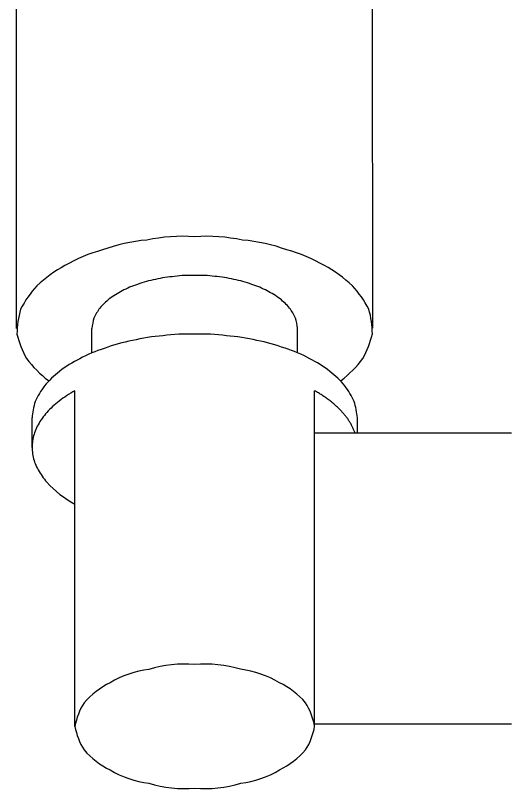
# Model space of a CAD drawing. Header units: millimetres. Extents: x 13669 to 217197, y -88248 to 24578.
# Drawn here: x 66616.9 to 66761.7, y -42773.8 to -42548.1 of the extents above; entities that cross this region are included whole.
import ezdxf

# ---------------------------------------------------------------- set-up
doc = ezdxf.new("R2010")
doc.units = ezdxf.units.MM
doc.layers.add('1', color=7, linetype='Continuous')

msp = doc.modelspace()

# ---------------------------------------------------------------- linework, layer by layer
at = {"layer": '1', "color": 7, "linetype": 'Continuous'}
for p, q in [((66617.2028197, -42639.4729217), (66616.862837, -41486.1494519)), ((66721.2027092, -42639.4422532), (66720.8626065, -41486.1187835)), ((66639.2049941, -42646.4420079), (66639.2029372, -42639.4667941)), ((66699.2047689, -42646.4243146), (66699.2027119, -42639.4491008)), ((66634.2372992, -42755.6581922), (66634.2084048, -42657.6743601)), ((66704.2367563, -42755.6375502), (66704.207862, -42657.653718)), ((66621.713044, -42674.2004243), (66621.7105153, -42665.6252565)), ((66716.7117454, -42670.0287054), (66716.7104386, -42665.597242)), ((66761.7115764, -42670.0154354), (66704.2115123, -42670.0323916)), ((66761.7115764, -42670.0154354), (66704.2115123, -42670.0323916)), ((66704.2365777, -42755.0317924), (66704.2115123, -42670.0323916)), ((66704.2365777, -42755.0317924), (66704.2115123, -42670.0323916)), ((66761.7366418, -42755.0148363), (66704.2365777, -42755.0317924)), ((66761.7366418, -42755.0148363), (66704.2365777, -42755.0317924))]:
    msp.add_line(p, q, dxfattribs=at)
for points in [[(66711.9355604, -42654.6924901, 0.068142801), (66718.3272283, -42648.220109, 0.068142801), (66721.1028793, -42641.1028366, 0.068142801), (66720.0580686, -42633.8644112, 0.068142801), (66715.269873, -42627.0377283, 0.068142801), (66707.0907595, -42621.1252419, 0.068142801), (66696.1226541, -42616.562133, 0.068142801), (66683.172893, -42613.6845223, 0.068142801), (66669.1949351, -42612.7039279, 0.068142801), (66655.217438, -42613.6927661, 0.068142801), (66642.2694963, -42616.5780137, 0.068142801), (66631.304084, -42621.1475906, 0.068142801), (66623.128339, -42627.0648998, 0.068142801), (66618.3441705, -42633.8944056, 0.068142801), (66617.303749, -42641.1334458, 0.068142801), (66620.0835972, -42648.24908, 0.068142801), (66626.4789612, -42654.7176903, -1)], [(66699.2027119, -42639.4491008, 0.04912685), (66698.6253462, -42636.4381221, 0.04912685), (66696.9173787, -42633.5431564, 0.04912685), (66694.1442422, -42630.8755439, 0.04912685), (66690.4126465, -42628.5376129, 0.04912685), (66685.8660175, -42626.6194407, 0.04912685), (66680.6790964, -42625.1946555, 0.04912685), (66675.0509785, -42624.3180384, 0.04912685), (66669.198273, -42624.0231254, 0.04912685), (66663.3456225, -42624.3214902, 0.04912685), (66657.7181426, -42625.2014264, 0.04912685), (66652.5319427, -42626.6292706, 0.04912685), (66647.9864458, -42628.5501239, 0.04912685), (66644.2562296, -42630.8902554, 0.04912685), (66641.4847869, -42633.5595028, 0.04912685), (66639.7784071, -42636.4554754, 0.04912685), (66639.2029372, -42639.4667941, -1)], [(66716.7103186, -42665.5972421, 0.04912685), (66715.7961961, -42660.8298091, 0.04912685), (66713.0918543, -42656.2460234, 0.04912685), (66708.7011448, -42652.0222537, 0.04912685), (66702.7928349, -42648.3206896, 0.04912685), (66695.5940057, -42645.2835836, 0.04912685), (66687.3812906, -42643.0276137, 0.04912685), (66678.4701939, -42641.6395666, 0.04912685), (66669.2033303, -42641.172741, 0.04912685), (66659.9367435, -42641.6450319, 0.04912685), (66651.0264671, -42643.0383343, 0.04912685), (66642.8150839, -42645.2991475, 0.04912685), (66635.6179271, -42648.3404987, 0.04912685), (66629.7118014, -42652.0455468, 0.04912685), (66625.3235838, -42656.2719053, 0.04912685), (66622.6219459, -42660.8572852, 0.04912685), (66621.7106353, -42665.6252564, -1)], [(66634.2082849, -42657.6747202, 0.019541247), (66631.8083633, -42659.1317425, 0.019541247), (66629.6367081, -42660.6807373, 0.019541247), (66627.7067563, -42662.3122204, 0.019541247), (66626.0301449, -42664.0161086, 0.019541247), (66624.6171908, -42665.7820788, 0.019541247), (66623.476531, -42667.5994485, 0.019541247), (66622.6150019, -42669.4569357, 0.019541247), (66622.0380003, -42671.3433789, 0.019541247), (66621.7491227, -42673.2471371, 0.019541247), (66621.7499258, -42675.1566899, 0.019541247), (66622.0404061, -42677.0602773, 0.019541247), (66622.6190002, -42678.9462597, 0.019541247), (66623.4819846, -42680.8032384, 0.019541247), (66624.6241961, -42682.6198149, 0.019541247), (66626.0386714, -42684.3849513, 0.0853223606), (66634.2181596, -42690.7538209, -1)], [(66716.0239079, -42670.0289082, 0.00893825), (66715.7058961, -42669.1707651, 0.00893825), (66715.3283663, -42668.3189996, 0.00893825), (66714.8919189, -42667.4748114, 0.00893825), (66714.3971543, -42666.6391604, 0.00893825), (66713.8446727, -42665.8131263, 0.00893825), (66713.2350745, -42664.9977891, 0.00893825), (66712.5692, -42664.1942284, 0.00893825), (66711.8480095, -42663.403404, 0.00893825), (66711.0722232, -42662.6263956, 0.00893825), (66710.2430414, -42661.8641629, 0.00893825), (66709.3613045, -42661.1176656, 0.00893825), (66708.4283328, -42660.3878634, 0.00893825), (66707.4452064, -42659.675716, 0.00893825), (66706.4132456, -42658.9821828, 0.00893825), (66705.3337708, -42658.3079836, 0.00893825), (66704.2079821, -42657.654078, -1)]]:
    msp.add_lwpolyline(points, format="xyb", dxfattribs=at)
msp.add_lwpolyline([(66634.2371792, -42755.6581923, 0.098491403), (66636.9034413, -42762.5485008, 0.098491403), (66644.4921355, -42768.3882015, 0.098491403), (66655.848124, -42772.2883184, 0.098491403), (66669.2423979, -42773.6551236, 0.098491403), (66682.6358634, -42772.280419, 0.098491403), (66693.9894297, -42768.3736053, 0.098491403), (66701.5747985, -42762.5294299, 0.098491403), (66704.2368763, -42755.6375501, 0.098491403), (66701.5707342, -42748.7472416, 0.098491403), (66693.98192, -42742.9074209, 0.098491403), (66682.6260515, -42739.0073039, 0.098491403), (66669.2317776, -42737.6406188, 0.098491403), (66655.8383121, -42739.0152034, 0.098491403), (66644.4846258, -42742.9220171, 0.098491403), (66636.899377, -42748.7663125, 0.098491403)], format="xyb", close=True, dxfattribs=at)

doc.saveas('drawing.dxf')
